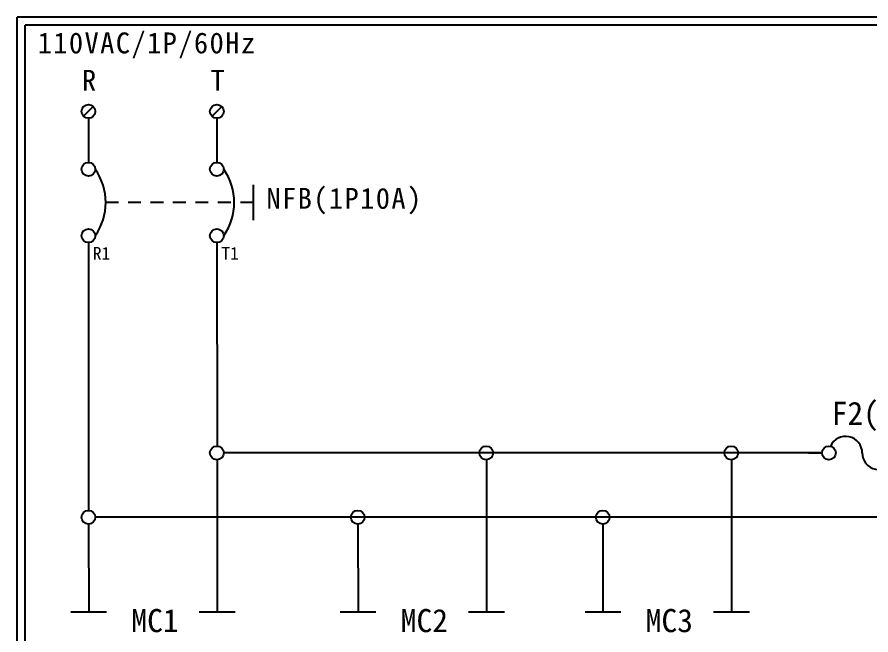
# Model space of a CAD drawing. Extents: x -24 to 263, y 255 to 459.
# Drawn here: x -23.6 to 109.3, y 363.3 to 459.4 of the extents above; entities that cross this region are included whole.
import ezdxf

# ---------------------------------------------------------------- set-up
doc = ezdxf.new("R2010")
doc.units = 0
doc.linetypes.add('HIDDEN9', pattern=[3.5, 2, -1.5])
doc.layers.get('0').update_dxf_attribs({"linetype": 'CONTINUOUS'})
doc.layers.add('圖框層', color=7, linetype='CONTINUOUS')
doc.layers.add('標尺寸層', color=3, linetype='CONTINUOUS')
doc.styles.add('STSL', font='KAIU.TTF')
doc.styles.add('標楷體', font='KAIU.TTF')

# ---------------------------------------------------------------- blocks, each defined once
blk = doc.blocks.new('FUSE')
at = {"color": 7}
for p, q in [((0, 0), (2.14, 0)), ((14.64, 0), (16.78, 0))]:
    blk.add_line(p, q, dxfattribs=at)
for centre in [(3.21, 0), (13.56, 0)]:
    blk.add_circle(centre, 1.07)
for centre, start, end in [((5.8, 0), 0, 156.116), ((10.98, 0), 180, 336.116)]:
    blk.add_arc(centre, 2.59, start, end, dxfattribs=at)

msp = doc.modelspace()

# ---------------------------------------------------------------- linework, layer by layer
for p, q in [((-11.73, 445.52), (-13.24, 444.01)), ((8.27, 445.52), (6.76, 444.01)), ((-12.49, 424.34), (-12.46, 382.67)), ((7.51, 424.34), (7.53, 392.67)), ((101.7, 391.6), (8.58, 391.6)), ((7.53, 390.53), (7.55, 366.88)), ((49.45, 390.53), (49.47, 366.88)), ((87.58, 390.53), (87.59, 366.88)), ((122.41, 381.6), (-11.42, 381.6)), ((-12.46, 380.53), (-12.44, 366.88)), ((29.46, 380.53), (29.48, 366.88)), ((67.58, 380.53), (67.6, 366.88))]:
    msp.add_line(p, q)
at = {"color": 7, "linetype": 'HIDDEN9'}
msp.add_line((13.18, 430.59), (-9.79, 430.59), dxfattribs=at)
for centre in [(-12.49, 444.77), (7.51, 444.77), (-12.49, 435.76), (7.51, 435.76), (-12.49, 425.41), (7.51, 425.41), (7.51, 391.6), (49.43, 391.6), (87.56, 391.6), (-12.49, 381.6), (29.43, 381.6), (67.56, 381.6)]:
    msp.add_circle(centre, 1.07)
at = {"color": 7}
for centre in [(-18.84, 430.59), (1.16, 430.59)]:
    msp.add_arc(centre, 9.05, 325.1286, 34.8714, dxfattribs=at)
at = {"layer": '圖框層', "color": 7}
for p, q in [((263.42, 459.45), (-23.58, 459.45)), ((-23.58, 255.48), (-23.58, 459.45)), ((262.17, 458.2), (-22.33, 458.2)), ((-22.33, 256.73), (-22.33, 458.2))]:
    msp.add_line(p, q, dxfattribs=at)
at = {"layer": '標尺寸層', "color": 7}
for p, q in [((-12.49, 443.7), (-12.49, 436.84)), ((7.51, 443.7), (7.51, 436.84)), ((13.18, 433.32), (13.18, 427.86)), ((-12.49, 424.34), (-12.49, 424.28)), ((7.51, 424.34), (7.51, 424.28)), ((-15.23, 366.88), (-9.66, 366.88)), ((4.77, 366.88), (10.34, 366.88)), ((26.69, 366.88), (32.26, 366.88)), ((46.69, 366.88), (52.26, 366.88)), ((64.81, 366.88), (70.38, 366.88)), ((84.81, 366.88), (90.38, 366.88))]:
    msp.add_line(p, q, dxfattribs=at)

# ---------------------------------------------------------------- block references
at = {"color": 7}
msp.add_blockref('FUSE', (99.56, 391.6), dxfattribs=at)

# ---------------------------------------------------------------- texts
at = {"color": 0, "char_height": 3.25, "style": '標楷體'}
for s, insert, width, attachment_point in [('\\pt6.5;{\\T1.1;110VAC/1P/60Hz}', (-20.38, 457.05), 35.213, 1), ('\\pt6.5;{\\T1.1;R}', (-13.49, 451.23), 2, 1), ('\\pt6.5;{\\T1.1;T}', (6.51, 451.23), 2, 1), ('\\pt6.5;{\\T1.1;NFB(1P10A)}', (27.38, 432.86), 24.6072, 2)]:
    msp.add_mtext(s, dxfattribs=dict(at, insert=insert, width=width, attachment_point=attachment_point))
at = {"layer": '圖框層', "color": 4, "style": 'STSL'}
for s, height, p in [('R1', 2, (-11.8, 421.67)), ('T1', 2, (8.2, 421.67)), ('F2(5A)', 3.6, (103.19, 395.97)), ('MC1', 3.6, (-5.79, 363.71)), ('MC2', 3.6, (36.13, 363.71)), ('MC3', 3.6, (74.25, 363.71))]:
    msp.add_text(s, height=height, dxfattribs=at).set_placement(p)

doc.saveas('drawing.dxf')
